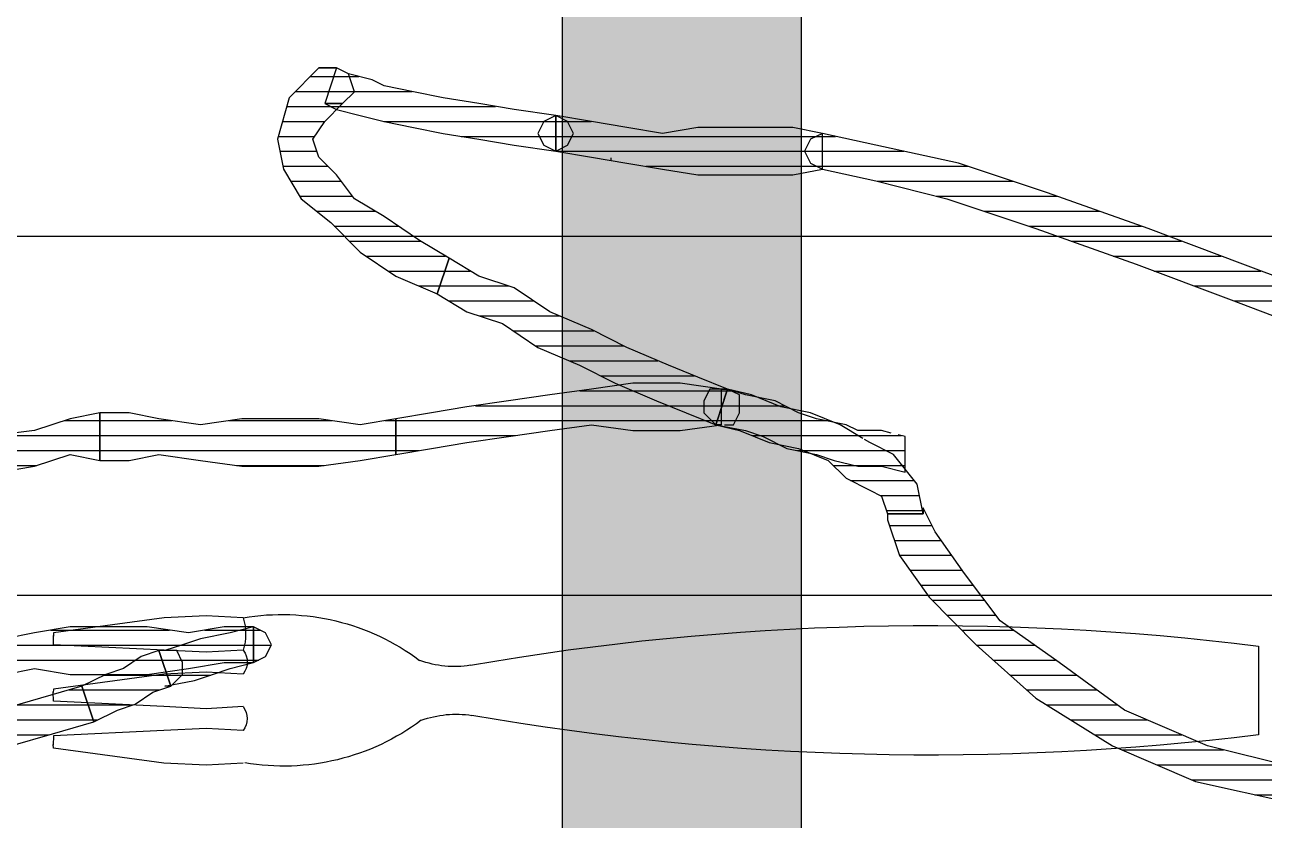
# Model space of a CAD drawing. Header units: millimetres. Extents: x 33350 to 35310, y -217097 to -211540.
# Drawn here: x 34422.02 to 34432.37, y -214501.12 to -214494.47 of the extents above; entities that cross this region are included whole.
import ezdxf

# ---------------------------------------------------------------- set-up
doc = ezdxf.new("R2010")
doc.units = ezdxf.units.MM
doc.header["$LTSCALE"] = 60
doc.header["$MEASUREMENT"] = 0
for name, color, linetype in [('OC-Mutfak_Ekipman', 252, 'Continuous'), ('OC-Tretuar', 70, 'Continuous'), ('TEFRIŞ', 223, 'Continuous')]:
    doc.layers.add(name, color=color, linetype=linetype)
pattern_1 = [(360, (-5108.51305, -673.59423), (1e-16, 0.125), [25])]

# ---------------------------------------------------------------- blocks, each defined once
blk = doc.blocks.new('rt45')
at = {"layer": 'OC-Tretuar'}
h = blk.add_hatch(color=7, dxfattribs=at)
h.dxf.hatch_style = 1
h.paths.add_polyline_path([(33848.69, -214253.043, 0.414214), (33849.69, -214254.043, 0.414214), (33850.69, -214253.043), (33850.69, -214055.043, 0.414214), (33849.69, -214054.043, 0.414214), (33848.69, -214055.043)])
h.paths.add_polyline_path([(33840.69, -214253.043, 0.414214), (33841.69, -214254.043, 0.414214), (33842.69, -214253.043), (33842.69, -214055.043, 0.414214), (33841.69, -214054.043, 0.414214), (33840.69, -214055.043)])
h.paths.add_polyline_path([(33832.69, -214253.043, 0.414214), (33833.69, -214254.043, 0.414214), (33834.69, -214253.043), (33834.69, -214055.043, 0.414214), (33833.69, -214054.043, 0.414214), (33832.69, -214055.043)])
h.paths.add_polyline_path([(33826.69, -214055.043, 0.414214), (33825.69, -214054.043, 0.414214), (33824.69, -214055.043), (33824.69, -214253.043, 0.414214), (33825.69, -214254.043, 0.414214), (33826.69, -214253.043)])
h.paths.add_polyline_path([(33816.69, -214253.043, 0.414214), (33817.69, -214254.043, 0.414214), (33818.69, -214253.043), (33818.69, -214055.043, 0.414214), (33817.69, -214054.043, 0.414214), (33816.69, -214055.043)])
at = {"layer": 'OC-Mutfak_Ekipman'}
for p, q in [((33848.69, -214055.043), (33848.69, -214253.043)), ((33850.69, -214253.043), (33850.69, -214055.043))]:
    blk.add_line(p, q, dxfattribs=at)
blk = doc.blocks.new('by')
at = {"ltscale": 30}
h = blk.add_hatch(dxfattribs=at)
h.set_pattern_fill('DC_LINES', color=256, scale=0.1, style=0)
h.set_pattern_definition(pattern_1)
edge = h.paths.add_edge_path(flags=0)
edge.add_line((6374.73, 2198.678), (6374.73, 2198.728))
edge.add_line((6374.73, 2198.728), (6374.83, 2199.026))
edge.add_line((6374.83, 2199.026), (6375.077, 2199.373))
edge.add_line((6375.077, 2199.373), (6375.472, 2199.771))
edge.add_line((6375.472, 2199.771), (6375.968, 2200.218))
edge.add_line((6375.968, 2200.218), (6376.61, 2200.615))
edge.add_line((6376.61, 2200.615), (6377.303, 2200.913))
edge.add_line((6377.303, 2200.913), (6378.194, 2201.112))
edge.add_line((6378.194, 2201.112), (6379.183, 2201.112))
edge.add_line((6379.183, 2201.112), (6379.183, 2200.814))
edge.add_line((6379.183, 2200.814), (6378.194, 2200.814))
edge.add_line((6378.194, 2200.814), (6377.402, 2200.615))
edge.add_line((6377.402, 2200.615), (6376.71, 2200.317))
edge.add_line((6376.71, 2200.317), (6376.165, 2199.92))
edge.add_line((6376.165, 2199.92), (6375.671, 2199.572))
edge.add_line((6375.671, 2199.572), (6375.374, 2199.175))
edge.add_line((6375.374, 2199.175), (6375.127, 2198.827))
edge.add_line((6375.127, 2198.827), (6375.027, 2198.628))
edge.add_line((6375.027, 2198.628), (6375.027, 2198.678))
h = blk.add_hatch(dxfattribs=at)
h.set_pattern_fill('DC_LINES', color=256, scale=0.1, style=0)
h.set_pattern_definition(pattern_1)
edge = h.paths.add_edge_path(flags=0)
edge.add_line((6366.864, 2200.913), (6367.111, 2200.764))
edge.add_line((6367.111, 2200.764), (6367.408, 2200.615))
edge.add_line((6367.408, 2200.615), (6367.755, 2200.516))
edge.add_line((6367.755, 2200.516), (6368.1, 2200.416))
edge.add_line((6368.1, 2200.416), (6368.002, 2200.118))
edge.add_line((6368.002, 2200.118), (6367.655, 2200.218))
edge.add_line((6367.655, 2200.218), (6367.309, 2200.317))
edge.add_line((6367.309, 2200.317), (6367.012, 2200.466))
edge.add_line((6367.012, 2200.466), (6366.666, 2200.615))
h = blk.add_hatch(dxfattribs=at)
h.set_pattern_fill('DC_LINES', color=256, scale=0.1, style=0)
h.set_pattern_definition(pattern_1)
edge = h.paths.add_edge_path(flags=0)
edge.add_line((6366.864, 2200.913), (6367.111, 2200.764))
edge.add_line((6367.111, 2200.764), (6367.408, 2200.615))
edge.add_line((6367.408, 2200.615), (6367.755, 2200.516))
edge.add_line((6367.755, 2200.516), (6368.1, 2200.416))
edge.add_line((6368.1, 2200.416), (6368.002, 2200.118))
edge.add_line((6368.002, 2200.118), (6367.655, 2200.218))
edge.add_line((6367.655, 2200.218), (6367.309, 2200.317))
edge.add_line((6367.309, 2200.317), (6367.012, 2200.466))
edge.add_line((6367.012, 2200.466), (6366.666, 2200.615))
h = blk.add_hatch(dxfattribs=at)
h.set_pattern_fill('DC_LINES', color=256, scale=0.1, style=0)
h.set_pattern_definition(pattern_1)
edge = h.paths.add_edge_path(flags=0)
edge.add_line((6368.1, 2200.416), (6368.299, 2200.317))
edge.add_line((6368.299, 2200.317), (6368.447, 2200.267))
edge.add_line((6368.447, 2200.267), (6368.595, 2200.168))
edge.add_line((6368.595, 2200.168), (6368.744, 2200.118))
edge.add_line((6368.744, 2200.118), (6368.645, 2199.82))
edge.add_line((6368.645, 2199.82), (6368.497, 2199.87))
edge.add_line((6368.497, 2199.87), (6368.348, 2199.969))
edge.add_line((6368.348, 2199.969), (6368.2, 2200.019))
edge.add_line((6368.2, 2200.019), (6368.002, 2200.118))
h = blk.add_hatch(dxfattribs=at)
h.set_pattern_fill('DC_LINES', color=256, scale=0.1, style=0)
h.set_pattern_definition(pattern_1)
edge = h.paths.add_edge_path(flags=0)
edge.add_line((6368.1, 2200.416), (6368.299, 2200.317))
edge.add_line((6368.299, 2200.317), (6368.447, 2200.267))
edge.add_line((6368.447, 2200.267), (6368.595, 2200.168))
edge.add_line((6368.595, 2200.168), (6368.744, 2200.118))
edge.add_line((6368.744, 2200.118), (6368.645, 2199.82))
edge.add_line((6368.645, 2199.82), (6368.497, 2199.87))
edge.add_line((6368.497, 2199.87), (6368.348, 2199.969))
edge.add_line((6368.348, 2199.969), (6368.2, 2200.019))
edge.add_line((6368.2, 2200.019), (6368.002, 2200.118))
h = blk.add_hatch(dxfattribs=at)
h.set_pattern_fill('DC_LINES', color=256, scale=0.1, style=0)
h.set_pattern_definition(pattern_1)
edge = h.paths.add_edge_path(flags=0)
edge.add_line((6368.744, 2200.118), (6368.694, 2200.118))
edge.add_line((6368.694, 2200.118), (6368.942, 2200.069))
edge.add_line((6368.942, 2200.069), (6369.091, 2200.019))
edge.add_line((6369.091, 2200.019), (6369.239, 2199.969))
edge.add_line((6369.239, 2199.969), (6369.436, 2199.92))
edge.add_line((6369.436, 2199.92), (6369.436, 2199.622))
edge.add_line((6369.436, 2199.622), (6369.239, 2199.671))
edge.add_line((6369.239, 2199.671), (6368.991, 2199.721))
edge.add_line((6368.991, 2199.721), (6368.843, 2199.771))
edge.add_line((6368.843, 2199.771), (6368.694, 2199.82))
edge.add_line((6368.694, 2199.82), (6368.645, 2199.82))
h = blk.add_hatch(dxfattribs=at)
h.set_pattern_fill('DC_LINES', color=256, scale=0.1, style=0)
h.set_pattern_definition(pattern_1)
edge = h.paths.add_edge_path(flags=0)
edge.add_line((6369.436, 2199.92), (6369.436, 2199.622))
edge.add_line((6369.436, 2199.622), (6369.189, 2199.622))
edge.add_line((6369.189, 2199.622), (6368.892, 2199.671))
edge.add_line((6368.892, 2199.671), (6368.546, 2199.622))
edge.add_line((6368.546, 2199.622), (6368.249, 2199.622))
edge.add_line((6368.249, 2199.622), (6367.903, 2199.622))
edge.add_line((6367.903, 2199.622), (6367.606, 2199.671))
edge.add_line((6367.606, 2199.671), (6367.358, 2199.721))
edge.add_line((6367.358, 2199.721), (6367.161, 2199.721))
edge.add_line((6367.161, 2199.721), (6367.161, 2200.019))
edge.add_line((6367.161, 2200.019), (6367.358, 2200.019))
edge.add_line((6367.358, 2200.019), (6367.606, 2199.969))
edge.add_line((6367.606, 2199.969), (6367.903, 2200.019))
edge.add_line((6367.903, 2200.019), (6368.249, 2200.019))
edge.add_line((6368.249, 2200.019), (6368.546, 2200.019))
edge.add_line((6368.546, 2200.019), (6368.892, 2199.969))
edge.add_line((6368.892, 2199.969), (6369.189, 2199.92))
edge.add_line((6369.189, 2199.92), (6369.436, 2199.92))
edge.add_line((6369.436, 2199.92), (6369.436, 2199.622))
edge.add_line((6369.436, 2199.622), (6369.436, 2199.92))
edge.add_line((6369.436, 2199.92), (6369.536, 2199.87))
edge.add_line((6369.536, 2199.87), (6369.585, 2199.771))
edge.add_line((6369.585, 2199.771), (6369.536, 2199.671))
edge.add_line((6369.536, 2199.671), (6369.436, 2199.622))
h = blk.add_hatch(dxfattribs=at)
h.set_pattern_fill('DC_LINES', color=256, scale=0.1, style=0)
h.set_pattern_definition(pattern_1)
edge = h.paths.add_edge_path(flags=0)
edge.add_line((6365.528, 2198.926), (6365.775, 2198.827))
edge.add_line((6365.775, 2198.827), (6366.122, 2198.728))
edge.add_line((6366.122, 2198.728), (6366.517, 2198.579))
edge.add_line((6366.517, 2198.579), (6366.913, 2198.479))
edge.add_line((6366.913, 2198.479), (6367.309, 2198.33))
edge.add_line((6367.309, 2198.33), (6367.606, 2198.28))
edge.add_line((6367.606, 2198.28), (6367.903, 2198.181))
edge.add_line((6367.903, 2198.181), (6368.15, 2198.231))
edge.add_line((6368.15, 2198.231), (6368.15, 2197.833))
edge.add_line((6368.15, 2197.833), (6367.903, 2197.883))
edge.add_line((6367.903, 2197.883), (6367.606, 2197.982))
edge.add_line((6367.606, 2197.982), (6367.21, 2198.032))
edge.add_line((6367.21, 2198.032), (6366.814, 2198.181))
edge.add_line((6366.814, 2198.181), (6366.419, 2198.28))
edge.add_line((6366.419, 2198.28), (6366.023, 2198.43))
edge.add_line((6366.023, 2198.43), (6365.676, 2198.529))
edge.add_line((6365.676, 2198.529), (6365.429, 2198.628))
h = blk.add_hatch(dxfattribs=at)
h.set_pattern_fill('DC_LINES', color=256, scale=0.1, style=0)
h.set_pattern_definition(pattern_1)
edge = h.paths.add_edge_path(flags=0)
edge.add_line((6373.296, 2197.933), (6373.494, 2197.982))
edge.add_line((6373.494, 2197.982), (6373.741, 2198.082))
edge.add_line((6373.741, 2198.082), (6373.988, 2198.131))
edge.add_line((6373.988, 2198.131), (6374.235, 2198.231))
edge.add_line((6374.235, 2198.231), (6374.384, 2198.38))
edge.add_line((6374.384, 2198.38), (6374.582, 2198.479))
edge.add_line((6374.582, 2198.479), (6374.681, 2198.529))
edge.add_line((6374.681, 2198.529), (6374.73, 2198.678))
edge.add_line((6374.73, 2198.678), (6375.027, 2198.678))
edge.add_line((6375.027, 2198.678), (6374.977, 2198.43))
edge.add_line((6374.977, 2198.43), (6374.78, 2198.181))
edge.add_line((6374.78, 2198.181), (6374.582, 2198.082))
edge.add_line((6374.582, 2198.082), (6374.335, 2197.933))
edge.add_line((6374.335, 2197.933), (6374.088, 2197.833))
edge.add_line((6374.088, 2197.833), (6373.84, 2197.784))
edge.add_line((6373.84, 2197.784), (6373.593, 2197.684))
edge.add_line((6373.593, 2197.684), (6373.394, 2197.635))
h = blk.add_hatch(dxfattribs=at)
h.set_pattern_fill('DC_LINES', color=256, scale=0.1, style=0)
h.set_pattern_definition(pattern_1)
edge = h.paths.add_edge_path(flags=0)
edge.add_line((6373.345, 2197.933), (6373.296, 2197.933))
edge.add_line((6373.296, 2197.933), (6373.543, 2197.982))
edge.add_line((6373.543, 2197.982), (6373.691, 2198.032))
edge.add_line((6373.691, 2198.032), (6373.889, 2198.131))
edge.add_line((6373.889, 2198.131), (6374.136, 2198.181))
edge.add_line((6374.136, 2198.181), (6374.285, 2198.231))
edge.add_line((6374.285, 2198.231), (6374.483, 2198.28))
edge.add_line((6374.483, 2198.28), (6374.681, 2198.28))
edge.add_line((6374.681, 2198.28), (6374.879, 2198.33))
edge.add_line((6374.879, 2198.33), (6374.879, 2198.032))
edge.add_line((6374.879, 2198.032), (6374.681, 2197.982))
edge.add_line((6374.681, 2197.982), (6374.483, 2197.982))
edge.add_line((6374.483, 2197.982), (6374.384, 2197.933))
edge.add_line((6374.384, 2197.933), (6374.136, 2197.883))
edge.add_line((6374.136, 2197.883), (6373.988, 2197.833))
edge.add_line((6373.988, 2197.833), (6373.791, 2197.734))
edge.add_line((6373.791, 2197.734), (6373.543, 2197.684))
edge.add_line((6373.543, 2197.684), (6373.394, 2197.635))
edge.add_line((6373.394, 2197.635), (6373.345, 2197.635))
edge.add_line((6373.345, 2197.635), (6373.394, 2197.635))
edge.add_line((6373.394, 2197.635), (6373.246, 2197.635))
edge.add_line((6373.246, 2197.635), (6373.197, 2197.734))
edge.add_line((6373.197, 2197.734), (6373.197, 2197.833))
edge.add_line((6373.197, 2197.833), (6373.296, 2197.933))
h = blk.add_hatch(dxfattribs=at)
h.set_pattern_fill('DC_LINES', color=256, scale=0.1, style=0)
h.set_pattern_definition(pattern_1)
edge = h.paths.add_edge_path(flags=0)
edge.add_line((6368.15, 2198.231), (6368.397, 2198.231))
edge.add_line((6368.397, 2198.231), (6368.645, 2198.181))
edge.add_line((6368.645, 2198.181), (6368.991, 2198.231))
edge.add_line((6368.991, 2198.231), (6369.338, 2198.28))
edge.add_line((6369.338, 2198.28), (6369.634, 2198.28))
edge.add_line((6369.634, 2198.28), (6369.981, 2198.28))
edge.add_line((6369.981, 2198.28), (6370.327, 2198.231))
edge.add_line((6370.327, 2198.231), (6370.624, 2198.181))
edge.add_line((6370.624, 2198.181), (6370.624, 2197.883))
edge.add_line((6370.624, 2197.883), (6370.327, 2197.933))
edge.add_line((6370.327, 2197.933), (6369.981, 2197.883))
edge.add_line((6369.981, 2197.883), (6369.634, 2197.883))
edge.add_line((6369.634, 2197.883), (6369.338, 2197.883))
edge.add_line((6369.338, 2197.883), (6368.991, 2197.933))
edge.add_line((6368.991, 2197.933), (6368.645, 2197.883))
edge.add_line((6368.645, 2197.883), (6368.397, 2197.833))
edge.add_line((6368.397, 2197.833), (6368.15, 2197.833))
h = blk.add_hatch(dxfattribs=at)
h.set_pattern_fill('DC_LINES', color=256, scale=0.1, style=0)
h.set_pattern_definition(pattern_1)
edge = h.paths.add_edge_path(flags=0)
edge.add_line((6370.624, 2198.181), (6370.921, 2198.131))
edge.add_line((6370.921, 2198.131), (6371.218, 2198.082))
edge.add_line((6371.218, 2198.082), (6371.564, 2198.032))
edge.add_line((6371.564, 2198.032), (6371.91, 2197.982))
edge.add_line((6371.91, 2197.982), (6372.257, 2197.933))
edge.add_line((6372.257, 2197.933), (6372.603, 2197.982))
edge.add_line((6372.603, 2197.982), (6372.999, 2197.982))
edge.add_line((6372.999, 2197.982), (6373.345, 2197.933))
edge.add_line((6373.345, 2197.933), (6373.345, 2197.635))
edge.add_line((6373.345, 2197.635), (6372.999, 2197.585))
edge.add_line((6372.999, 2197.585), (6372.603, 2197.585))
edge.add_line((6372.603, 2197.585), (6372.257, 2197.635))
edge.add_line((6372.257, 2197.635), (6371.91, 2197.684))
edge.add_line((6371.91, 2197.684), (6371.564, 2197.734))
edge.add_line((6371.564, 2197.734), (6371.218, 2197.784))
edge.add_line((6371.218, 2197.784), (6370.921, 2197.833))
edge.add_line((6370.921, 2197.833), (6370.624, 2197.883))
h = blk.add_hatch(dxfattribs=at)
h.set_pattern_fill('DC_LINES', color=256, scale=0.1, style=0)
h.set_pattern_definition(pattern_1)
edge = h.paths.add_edge_path(flags=0)
edge.add_line((6370.97, 2196.84), (6371.218, 2196.989))
edge.add_line((6371.218, 2196.989), (6371.514, 2197.088))
edge.add_line((6371.514, 2197.088), (6371.811, 2197.287))
edge.add_line((6371.811, 2197.287), (6372.158, 2197.436))
edge.add_line((6372.158, 2197.436), (6372.455, 2197.585))
edge.add_line((6372.455, 2197.585), (6372.801, 2197.734))
edge.add_line((6372.801, 2197.734), (6373.049, 2197.833))
edge.add_line((6373.049, 2197.833), (6373.296, 2197.933))
edge.add_line((6373.296, 2197.933), (6373.394, 2197.635))
edge.add_line((6373.394, 2197.635), (6373.147, 2197.535))
edge.add_line((6373.147, 2197.535), (6372.9, 2197.436))
edge.add_line((6372.9, 2197.436), (6372.553, 2197.287))
edge.add_line((6372.553, 2197.287), (6372.257, 2197.138))
edge.add_line((6372.257, 2197.138), (6371.91, 2196.989))
edge.add_line((6371.91, 2196.989), (6371.613, 2196.79))
edge.add_line((6371.613, 2196.79), (6371.316, 2196.691))
edge.add_line((6371.316, 2196.691), (6371.069, 2196.542))
h = blk.add_hatch(dxfattribs=at)
h.set_pattern_fill('DC_LINES', color=256, scale=0.1, style=0)
h.set_pattern_definition(pattern_1)
h.paths.add_polyline_path([(6374.186, 2195.797), (6374.632, 2195.896), (6375.225, 2196.045), (6375.968, 2196.293), (6376.808, 2196.592), (6377.6, 2196.89), (6378.391, 2197.188), (6378.985, 2197.436), (6379.332, 2197.684), (6379.529, 2197.386), (6379.084, 2197.138), (6378.491, 2196.89), (6377.699, 2196.592), (6376.907, 2196.293), (6376.066, 2195.995), (6375.324, 2195.747), (6374.632, 2195.598), (6374.186, 2195.499), (6374.088, 2195.548), (6374.038, 2195.648), (6374.088, 2195.747)], flags=0)
h = blk.add_hatch(dxfattribs=at)
h.set_pattern_fill('DC_LINES', color=256, scale=0.1, style=0)
h.set_pattern_definition(pattern_1)
edge = h.paths.add_edge_path(flags=0)
edge.add_line((6370.129, 2194.952), (6369.981, 2194.952))
edge.add_line((6369.981, 2194.952), (6369.733, 2195.201))
edge.add_line((6369.733, 2195.201), (6369.634, 2195.548))
edge.add_line((6369.634, 2195.548), (6369.684, 2195.797))
edge.add_line((6369.684, 2195.797), (6369.833, 2196.045))
edge.add_line((6369.833, 2196.045), (6370.08, 2196.244))
edge.add_line((6370.08, 2196.244), (6370.327, 2196.492))
edge.add_line((6370.327, 2196.492), (6370.624, 2196.691))
edge.add_line((6370.624, 2196.691), (6370.97, 2196.84))
edge.add_line((6370.97, 2196.84), (6371.069, 2196.542))
edge.add_line((6371.069, 2196.542), (6370.822, 2196.393))
edge.add_line((6370.822, 2196.393), (6370.525, 2196.194))
edge.add_line((6370.525, 2196.194), (6370.278, 2196.045))
edge.add_line((6370.278, 2196.045), (6370.129, 2195.846))
edge.add_line((6370.129, 2195.846), (6369.981, 2195.697))
edge.add_line((6369.981, 2195.697), (6369.931, 2195.548))
edge.add_line((6369.931, 2195.548), (6370.03, 2195.399))
edge.add_line((6370.03, 2195.399), (6370.178, 2195.25))
edge.add_line((6370.178, 2195.25), (6370.03, 2195.25))
edge.add_line((6370.03, 2195.25), (6370.178, 2195.25))
edge.add_line((6370.178, 2195.25), (6370.278, 2195.151))
edge.add_line((6370.278, 2195.151), (6370.228, 2195.002))
edge.add_line((6370.228, 2195.002), (6370.129, 2194.952))
edge.add_line((6370.129, 2194.952), (6369.981, 2194.952))
h = blk.add_hatch(dxfattribs=at)
h.set_pattern_fill('DC_LINES', color=256, scale=0.1, style=0)
h.set_pattern_definition(pattern_1)
edge = h.paths.add_edge_path(flags=0)
edge.add_line((6371.96, 2195.648), (6372.257, 2195.697))
edge.add_line((6372.257, 2195.697), (6372.553, 2195.747))
edge.add_line((6372.553, 2195.747), (6372.85, 2195.797))
edge.add_line((6372.85, 2195.797), (6373.147, 2195.846))
edge.add_line((6373.147, 2195.846), (6373.394, 2195.846))
edge.add_line((6373.394, 2195.846), (6373.691, 2195.846))
edge.add_line((6373.691, 2195.846), (6373.939, 2195.846))
edge.add_line((6373.939, 2195.846), (6374.186, 2195.797))
edge.add_line((6374.186, 2195.797), (6374.186, 2195.499))
edge.add_line((6374.186, 2195.499), (6373.939, 2195.449))
edge.add_line((6373.939, 2195.449), (6373.691, 2195.449))
edge.add_line((6373.691, 2195.449), (6373.394, 2195.449))
edge.add_line((6373.394, 2195.449), (6373.147, 2195.449))
edge.add_line((6373.147, 2195.449), (6372.85, 2195.499))
edge.add_line((6372.85, 2195.499), (6372.553, 2195.449))
edge.add_line((6372.553, 2195.449), (6372.257, 2195.399))
edge.add_line((6372.257, 2195.399), (6371.96, 2195.35))
h = blk.add_hatch(dxfattribs=at)
h.set_pattern_fill('DC_LINES', color=256, scale=0.1, style=0)
h.set_pattern_definition(pattern_1)
edge = h.paths.add_edge_path(flags=0)
edge.add_line((6371.96, 2195.35), (6371.613, 2195.3))
edge.add_line((6371.613, 2195.3), (6371.316, 2195.25))
edge.add_line((6371.316, 2195.25), (6371.019, 2195.201))
edge.add_line((6371.019, 2195.201), (6370.772, 2195.151))
edge.add_line((6370.772, 2195.151), (6370.525, 2195.101))
edge.add_line((6370.525, 2195.101), (6370.426, 2195.052))
edge.add_line((6370.426, 2195.052), (6370.228, 2195.002))
edge.add_line((6370.228, 2195.002), (6370.129, 2194.952))
edge.add_line((6370.129, 2194.952), (6370.03, 2195.25))
edge.add_line((6370.03, 2195.25), (6370.129, 2195.3))
edge.add_line((6370.129, 2195.3), (6370.327, 2195.35))
edge.add_line((6370.327, 2195.35), (6370.525, 2195.399))
edge.add_line((6370.525, 2195.399), (6370.772, 2195.449))
edge.add_line((6370.772, 2195.449), (6371.019, 2195.499))
edge.add_line((6371.019, 2195.499), (6371.316, 2195.548))
edge.add_line((6371.316, 2195.548), (6371.613, 2195.598))
edge.add_line((6371.613, 2195.598), (6371.96, 2195.648))
for p, q in [((6377.303, 2200.913, -4.505), (6378.194, 2201.112, -4.505)), ((6376.61, 2200.615, -4.505), (6377.303, 2200.913, -4.505)), ((6378.194, 2200.814, -4.505), (6377.402, 2200.615, -4.505)), ((6367.408, 2200.615, -4.505), (6367.755, 2200.516, -4.505)), ((6367.408, 2200.615, -4.505), (6367.755, 2200.516, -4.505)), ((6375.968, 2200.218, -4.505), (6376.61, 2200.615, -4.505)), ((6377.402, 2200.615, -4.505), (6376.71, 2200.317, -4.505)), ((6367.755, 2200.516, -4.505), (6368.1, 2200.416, -4.505)), ((6367.755, 2200.516, -4.505), (6368.1, 2200.416, -4.505)), ((6377.83, 2199.782, -4.505), (6377.83, 2200.522, -4.505)), ((6368.1, 2200.416, -4.505), (6368.002, 2200.118, -4.505)), ((6368.1, 2200.416, -4.505), (6368.002, 2200.118, -4.505)), ((6368.002, 2200.118, -4.505), (6368.1, 2200.416, -4.505)), ((6368.002, 2200.118, -4.505), (6368.1, 2200.416, -4.505)), ((6368.1, 2200.416, -4.505), (6368.1, 2200.416, -4.505)), ((6368.1, 2200.416, -4.505), (6368.299, 2200.317, -4.505)), ((6368.1, 2200.416, -4.505), (6368.1, 2200.416, -4.505)), ((6368.1, 2200.416, -4.505), (6368.1, 2200.416, -4.505)), ((6368.1, 2200.416, -4.505), (6368.299, 2200.317, -4.505)), ((6368.1, 2200.416, -4.505), (6368.1, 2200.416, -4.505)), ((6367.655, 2200.218, -4.505), (6367.309, 2200.317, -4.505)), ((6367.655, 2200.218, -4.505), (6367.309, 2200.317, -4.505)), ((6368.299, 2200.317, -4.505), (6368.447, 2200.267, -4.505)), ((6368.299, 2200.317, -4.505), (6368.447, 2200.267, -4.505)), ((6376.71, 2200.317, -4.505), (6376.165, 2199.92, -4.505)), ((6368.002, 2200.118, -4.505), (6367.655, 2200.218, -4.505)), ((6368.002, 2200.118, -4.505), (6367.655, 2200.218, -4.505)), ((6368.447, 2200.267, -4.505), (6368.595, 2200.168, -4.505)), ((6368.447, 2200.267, -4.505), (6368.595, 2200.168, -4.505)), ((6368.595, 2200.168, -4.505), (6368.744, 2200.118, -4.505)), ((6368.595, 2200.168, -4.505), (6368.744, 2200.118, -4.505)), ((6375.472, 2199.771, -4.505), (6375.968, 2200.218, -4.505)), ((6368.2, 2200.019, -4.505), (6368.002, 2200.118, -4.505)), ((6368.002, 2200.118, -4.505), (6368.002, 2200.118, -4.505)), ((6368.2, 2200.019, -4.505), (6368.002, 2200.118, -4.505)), ((6368.002, 2200.118, -4.505), (6368.002, 2200.118, -4.505)), ((6368.645, 2199.82, -4.505), (6368.744, 2200.118, -4.505)), ((6368.645, 2199.82, -4.505), (6368.744, 2200.118, -4.505)), ((6368.744, 2200.118, -4.505), (6368.645, 2199.82, -4.505)), ((6368.744, 2200.118, -4.505), (6368.645, 2199.82, -4.505)), ((6368.744, 2200.118, -4.505), (6368.694, 2200.118, -4.505)), ((6368.694, 2200.118, -4.505), (6368.942, 2200.069, -4.505)), ((6368.744, 2200.118, -4.505), (6368.744, 2200.118, -4.505)), ((6368.744, 2200.118, -4.505), (6368.843, 2200.019, -4.505)), ((6368.744, 2200.118, -4.505), (6368.744, 2200.118, -4.505)), ((6368.942, 2200.069, -4.505), (6369.091, 2200.019, -4.505)), ((6367.358, 2200.019, -4.505), (6367.606, 2199.969, -4.505)), ((6367.606, 2199.969, -4.505), (6367.903, 2200.019, -4.505)), ((6367.903, 2200.019, -4.505), (6368.249, 2200.019, -4.505)), ((6368.348, 2199.969, -4.505), (6368.2, 2200.019, -4.505)), ((6368.348, 2199.969, -4.505), (6368.2, 2200.019, -4.505)), ((6368.249, 2200.019, -4.505), (6368.546, 2200.019, -4.505)), ((6368.497, 2199.87, -4.505), (6368.348, 2199.969, -4.505)), ((6368.497, 2199.87, -4.505), (6368.348, 2199.969, -4.505)), ((6368.546, 2200.019, -4.505), (6368.892, 2199.969, -4.505)), ((6368.843, 2200.019, -4.505), (6368.843, 2199.92, -4.505)), ((6368.892, 2199.969, -4.505), (6369.189, 2199.92, -4.505)), ((6369.091, 2200.019, -4.505), (6369.239, 2199.969, -4.505)), ((6369.239, 2199.969, -4.505), (6369.436, 2199.92, -4.505)), ((6368.645, 2199.82, -4.505), (6368.497, 2199.87, -4.505)), ((6368.645, 2199.82, -4.505), (6368.497, 2199.87, -4.505)), ((6368.843, 2199.92, -4.505), (6368.794, 2199.82, -4.505)), ((6369.189, 2199.92, -4.505), (6369.436, 2199.92, -4.505)), ((6369.436, 2199.92, -4.505), (6369.436, 2199.622, -4.505)), ((6369.436, 2199.92, -4.505), (6369.436, 2199.622, -4.505)), ((6369.436, 2199.92, -4.505), (6369.436, 2199.622, -4.505)), ((6369.436, 2199.622, -4.505), (6369.436, 2199.92, -4.505)), ((6369.436, 2199.92, -4.505), (6369.536, 2199.87, -4.505)), ((6369.436, 2199.622, -4.505), (6369.436, 2199.92, -4.505)), ((6369.436, 2199.92, -4.505), (6369.436, 2199.92, -4.505)), ((6369.536, 2199.87, -4.505), (6369.585, 2199.771, -4.505)), ((6376.165, 2199.92, -4.505), (6375.671, 2199.572, -4.505)), ((6368.694, 2199.82, -4.505), (6368.645, 2199.82, -4.505)), ((6368.794, 2199.82, -4.505), (6368.645, 2199.82, -4.505)), ((6368.843, 2199.771, -4.505), (6368.694, 2199.82, -4.505)), ((6368.991, 2199.721, -4.505), (6368.843, 2199.771, -4.505)), ((6369.585, 2199.771, -4.505), (6369.536, 2199.671, -4.505)), ((6375.077, 2199.373, -4.505), (6375.472, 2199.771, -4.505)), ((6367.606, 2199.671, -4.505), (6367.358, 2199.721, -4.505)), ((6367.903, 2199.622, -4.505), (6367.606, 2199.671, -4.505)), ((6368.892, 2199.671, -4.505), (6368.546, 2199.622, -4.505)), ((6369.189, 2199.622, -4.505), (6368.892, 2199.671, -4.505)), ((6369.239, 2199.671, -4.505), (6368.991, 2199.721, -4.505)), ((6369.436, 2199.622, -4.505), (6369.239, 2199.671, -4.505)), ((6369.536, 2199.671, -4.505), (6369.436, 2199.622, -4.505)), ((6368.249, 2199.622, -4.505), (6367.903, 2199.622, -4.505)), ((6368.546, 2199.622, -4.505), (6368.249, 2199.622, -4.505)), ((6369.436, 2199.622, -4.505), (6369.189, 2199.622, -4.505)), ((6375.671, 2199.572, -4.505), (6375.374, 2199.175, -4.505)), ((6374.83, 2199.026, -4.505), (6375.077, 2199.373, -4.505)), ((6375.374, 2199.175, -4.505), (6375.127, 2198.827, -4.505)), ((6374.73, 2198.728, -4.505), (6374.83, 2199.026, -4.505)), ((6375.127, 2198.827, -4.505), (6375.027, 2198.628, -4.505)), ((6374.73, 2198.678, -4.505), (6374.73, 2198.728, -4.505)), ((6374.681, 2198.529, -4.505), (6374.73, 2198.678, -4.505)), ((6375.027, 2198.678, -4.505), (6374.73, 2198.678, -4.505)), ((6374.73, 2198.678, -4.505), (6374.73, 2198.678, -4.505)), ((6374.73, 2198.678, -4.505), (6375.027, 2198.678, -4.505)), ((6375.027, 2198.678, -4.505), (6374.977, 2198.43, -4.505)), ((6375.027, 2198.628, -4.505), (6375.027, 2198.678, -4.505)), ((6374.582, 2198.479, -4.505), (6374.681, 2198.529, -4.505)), ((6374.384, 2198.38, -4.505), (6374.582, 2198.479, -4.505)), ((6374.977, 2198.43, -4.505), (6374.78, 2198.181, -4.505)), ((6367.309, 2198.33, -4.505), (6367.606, 2198.28, -4.505)), ((6374.235, 2198.231, -4.505), (6374.384, 2198.38, -4.505)), ((6374.681, 2198.28, -4.505), (6374.879, 2198.33, -4.505)), ((6374.879, 2198.33, -4.505), (6374.879, 2198.032, -4.505)), ((6367.606, 2198.28, -4.505), (6367.903, 2198.181, -4.505)), ((6367.903, 2198.181, -4.505), (6368.15, 2198.231, -4.505)), ((6368.15, 2198.231, -4.505), (6368.15, 2197.833, -4.505)), ((6368.15, 2198.231, -4.505), (6368.15, 2198.231, -4.505)), ((6368.15, 2198.231, -4.505), (6368.397, 2198.231, -4.505)), ((6368.15, 2197.833, -4.505), (6368.15, 2198.231, -4.505)), ((6368.15, 2198.231, -4.505), (6368.15, 2198.231, -4.505)), ((6368.397, 2198.231, -4.505), (6368.645, 2198.181, -4.505)), ((6368.645, 2198.181, -4.505), (6368.991, 2198.231, -4.505)), ((6368.991, 2198.231, -4.505), (6369.338, 2198.28, -4.505)), ((6369.338, 2198.28, -4.505), (6369.634, 2198.28, -4.505)), ((6369.634, 2198.28, -4.505), (6369.981, 2198.28, -4.505)), ((6369.981, 2198.28, -4.505), (6370.327, 2198.231, -4.505)), ((6370.327, 2198.231, -4.505), (6370.624, 2198.181, -4.505)), ((6373.988, 2198.131, -4.505), (6374.235, 2198.231, -4.505)), ((6374.136, 2198.181, -4.505), (6374.285, 2198.231, -4.505)), ((6374.285, 2198.231, -4.505), (6374.483, 2198.28, -4.505)), ((6374.483, 2198.28, -4.505), (6374.681, 2198.28, -4.505)), ((6370.624, 2198.181, -4.505), (6370.624, 2198.181, -4.505)), ((6370.624, 2198.181, -4.505), (6370.921, 2198.131, -4.505)), ((6370.624, 2197.883, -4.505), (6370.624, 2198.181, -4.505)), ((6370.624, 2198.181, -4.505), (6370.624, 2198.181, -4.505)), ((6370.624, 2198.181, -4.505), (6370.624, 2197.883, -4.505)), ((6370.921, 2198.131, -4.505), (6371.218, 2198.082, -4.505)), ((6373.691, 2198.032, -4.505), (6373.889, 2198.131, -4.505)), ((6373.741, 2198.082, -4.505), (6373.988, 2198.131, -4.505)), ((6373.889, 2198.131, -4.505), (6374.136, 2198.181, -4.505)), ((6374.78, 2198.181, -4.505), (6374.582, 2198.082, -4.505)), ((6367.606, 2197.982, -4.505), (6367.21, 2198.032, -4.505)), ((6371.218, 2198.082, -4.505), (6371.564, 2198.032, -4.505)), ((6371.564, 2198.032, -4.505), (6371.91, 2197.982, -4.505)), ((6373.494, 2197.982, -4.505), (6373.741, 2198.082, -4.505)), ((6373.543, 2197.982, -4.505), (6373.691, 2198.032, -4.505)), ((6374.523, 2198.047, -4.505), (6374.335, 2197.933, -4.505)), ((6374.582, 2198.082, -4.505), (6374.537, 2198.055, -4.505)), ((6374.761, 2198.003, -4.505), (6374.681, 2197.982, -4.505)), ((6374.879, 2198.032, -4.505), (6374.818, 2198.017, -4.505)), ((6367.903, 2197.883, -4.505), (6367.606, 2197.982, -4.505)), ((6368.991, 2197.933, -4.505), (6368.645, 2197.883, -4.505)), ((6369.338, 2197.883, -4.505), (6368.991, 2197.933, -4.505)), ((6370.327, 2197.933, -4.505), (6369.981, 2197.883, -4.505)), ((6370.624, 2197.883, -4.505), (6370.327, 2197.933, -4.505)), ((6371.91, 2197.982, -4.505), (6372.257, 2197.933, -4.505)), ((6372.257, 2197.933, -4.505), (6372.603, 2197.982, -4.505)), ((6372.603, 2197.982, -4.505), (6372.999, 2197.982, -4.505)), ((6372.999, 2197.982, -4.505), (6373.345, 2197.933, -4.505)), ((6373.049, 2197.833, -4.505), (6373.296, 2197.933, -4.505)), ((6373.197, 2197.833, -4.505), (6373.296, 2197.933, -4.505)), ((6373.197, 2197.833, -4.505), (6373.296, 2197.933, -4.505)), ((6373.296, 2197.933, -4.505), (6373.543, 2197.982, -4.505)), ((6373.296, 2197.933, -4.505), (6373.494, 2197.982, -4.505)), ((6373.296, 2197.933, -4.505), (6373.36, 2197.738, -4.505)), ((6373.296, 2197.933, -4.505), (6373.345, 2197.933, -4.505)), ((6373.345, 2197.933, -4.505), (6373.296, 2197.933, -4.505)), ((6373.394, 2197.635, -4.505), (6373.296, 2197.933, -4.505)), ((6373.296, 2197.933, -4.505), (6373.296, 2197.933, -4.505)), ((6373.296, 2197.933, -4.505), (6373.36, 2197.738, -4.505)), ((6373.394, 2197.635, -4.505), (6373.296, 2197.933, -4.505)), ((6373.296, 2197.933, -4.505), (6373.296, 2197.933, -4.505)), ((6373.296, 2197.933, -4.505), (6373.345, 2197.933, -4.505)), ((6373.345, 2197.933, -4.505), (6373.345, 2197.635, -4.505)), ((6373.345, 2197.933, -4.505), (6373.345, 2197.933, -4.505)), ((6373.37, 2197.933, -4.505), (6373.444, 2197.933, -4.505)), ((6373.444, 2197.933, -4.505), (6373.494, 2197.833, -4.505)), ((6374.335, 2197.933, -4.505), (6374.088, 2197.833, -4.505)), ((6374.384, 2197.933, -4.505), (6374.136, 2197.883, -4.505)), ((6374.483, 2197.982, -4.505), (6374.384, 2197.933, -4.505)), ((6374.681, 2197.982, -4.505), (6374.483, 2197.982, -4.505)), ((6368.15, 2197.833, -4.505), (6367.903, 2197.883, -4.505)), ((6368.397, 2197.833, -4.505), (6368.15, 2197.833, -4.505)), ((6368.15, 2197.833, -4.505), (6368.15, 2197.833, -4.505)), ((6368.645, 2197.883, -4.505), (6368.397, 2197.833, -4.505)), ((6369.634, 2197.883, -4.505), (6369.338, 2197.883, -4.505)), ((6369.981, 2197.883, -4.505), (6369.634, 2197.883, -4.505)), ((6370.921, 2197.833, -4.505), (6370.624, 2197.883, -4.505)), ((6370.624, 2197.883, -4.505), (6370.624, 2197.883, -4.505)), ((6371.218, 2197.784, -4.505), (6370.921, 2197.833, -4.505)), ((6372.801, 2197.734, -4.505), (6373.049, 2197.833, -4.505)), ((6373.197, 2197.734, -4.505), (6373.197, 2197.833, -4.505)), ((6373.197, 2197.734, -4.505), (6373.197, 2197.833, -4.505)), ((6373.494, 2197.833, -4.505), (6373.494, 2197.684, -4.505)), ((6373.988, 2197.833, -4.505), (6373.791, 2197.734, -4.505)), ((6374.088, 2197.833, -4.505), (6373.84, 2197.784, -4.505)), ((6374.136, 2197.883, -4.505), (6373.988, 2197.833, -4.505)), ((6371.564, 2197.734, -4.505), (6371.218, 2197.784, -4.505)), ((6371.91, 2197.684, -4.505), (6371.564, 2197.734, -4.505)), ((6372.257, 2197.635, -4.505), (6371.91, 2197.684, -4.505)), ((6372.455, 2197.585, -4.505), (6372.801, 2197.734, -4.505)), ((6373.246, 2197.635, -4.505), (6373.197, 2197.734, -4.505)), ((6373.246, 2197.635, -4.505), (6373.197, 2197.734, -4.505)), ((6373.363, 2197.728, -4.505), (6373.394, 2197.635, -4.505)), ((6373.363, 2197.728, -4.505), (6373.394, 2197.635, -4.505)), ((6373.543, 2197.684, -4.505), (6373.394, 2197.635, -4.505)), ((6373.593, 2197.684, -4.505), (6373.394, 2197.635, -4.505)), ((6373.494, 2197.684, -4.505), (6373.394, 2197.635, -4.505)), ((6373.791, 2197.734, -4.505), (6373.543, 2197.684, -4.505)), ((6373.84, 2197.784, -4.505), (6373.593, 2197.684, -4.505)), ((6372.158, 2197.436, -4.505), (6372.455, 2197.585, -4.505)), ((6372.603, 2197.585, -4.505), (6372.257, 2197.635, -4.505)), ((6372.999, 2197.585, -4.505), (6372.603, 2197.585, -4.505)), ((6373.345, 2197.635, -4.505), (6372.999, 2197.585, -4.505)), ((6373.394, 2197.635, -4.505), (6373.147, 2197.535, -4.505)), ((6373.394, 2197.635, -4.505), (6373.246, 2197.635, -4.505)), ((6373.394, 2197.635, -4.505), (6373.246, 2197.635, -4.505)), ((6373.394, 2197.635, -4.505), (6373.345, 2197.635, -4.505)), ((6373.345, 2197.635, -4.505), (6373.394, 2197.635, -4.505)), ((6373.394, 2197.635, -4.505), (6373.394, 2197.635, -4.505)), ((6373.147, 2197.535, -4.505), (6372.9, 2197.436, -4.505)), ((6371.811, 2197.287, -4.505), (6372.158, 2197.436, -4.505)), ((6372.9, 2197.436, -4.505), (6372.553, 2197.287, -4.505)), ((6371.514, 2197.088, -4.505), (6371.811, 2197.287, -4.505)), ((6372.553, 2197.287, -4.505), (6372.257, 2197.138, -4.505)), ((6377.6, 2196.89, -4.505), (6378.391, 2197.188, -4.505)), ((6371.218, 2196.989, -4.505), (6371.514, 2197.088, -4.505)), ((6372.257, 2197.138, -4.505), (6371.91, 2196.989, -4.505)), ((6370.97, 2196.84, -4.505), (6371.218, 2196.989, -4.505)), ((6371.91, 2196.989, -4.505), (6371.613, 2196.79, -4.505)), ((6376.808, 2196.592, -4.505), (6377.6, 2196.89, -4.505)), ((6378.491, 2196.89, -4.505), (6377.699, 2196.592, -4.505)), ((6370.624, 2196.691, -4.505), (6370.97, 2196.84, -4.505)), ((6370.97, 2196.84, -4.505), (6371.069, 2196.542, -4.505)), ((6371.069, 2196.542, -4.505), (6370.97, 2196.84, -4.505)), ((6370.97, 2196.84, -4.505), (6370.97, 2196.84, -4.505)), ((6370.97, 2196.84, -4.505), (6370.97, 2196.84, -4.505)), ((6371.613, 2196.79, -4.505), (6371.316, 2196.691, -4.505)), ((6370.327, 2196.492, -4.505), (6370.624, 2196.691, -4.505)), ((6371.316, 2196.691, -4.505), (6371.069, 2196.542, -4.505)), ((6375.968, 2196.293, -4.505), (6376.808, 2196.592, -4.505)), ((6377.699, 2196.592, -4.505), (6376.907, 2196.293, -4.505)), ((6370.08, 2196.244, -4.505), (6370.327, 2196.492, -4.505)), ((6371.069, 2196.542, -4.505), (6370.822, 2196.393, -4.505)), ((6371.069, 2196.542, -4.505), (6371.069, 2196.542, -4.505)), ((6370.822, 2196.393, -4.505), (6370.525, 2196.194, -4.505)), ((6369.833, 2196.045, -4.505), (6370.08, 2196.244, -4.505)), ((6375.225, 2196.045, -4.505), (6375.968, 2196.293, -4.505)), ((6376.907, 2196.293, -4.505), (6376.066, 2195.995, -4.505)), ((6370.525, 2196.194, -4.505), (6370.278, 2196.045, -4.505)), ((6369.684, 2195.797, -4.505), (6369.833, 2196.045, -4.505)), ((6370.278, 2196.045, -4.505), (6370.129, 2195.846, -4.505)), ((6374.632, 2195.896, -4.505), (6375.225, 2196.045, -4.505)), ((6376.066, 2195.995, -4.505), (6375.324, 2195.747, -4.505)), ((6370.129, 2195.846, -4.505), (6369.981, 2195.697, -4.505)), ((6372.85, 2195.797, -4.505), (6373.147, 2195.846, -4.505)), ((6373.147, 2195.846, -4.505), (6373.394, 2195.846, -4.505)), ((6373.394, 2195.846, -4.505), (6373.691, 2195.846, -4.505)), ((6373.691, 2195.846, -4.505), (6373.939, 2195.846, -4.505)), ((6373.939, 2195.846, -4.505), (6374.186, 2195.797, -4.505)), ((6374.186, 2195.797, -4.505), (6374.632, 2195.896, -4.505)), ((6369.634, 2195.548, -4.505), (6369.684, 2195.797, -4.505)), ((6372.257, 2195.697, -4.505), (6372.553, 2195.747, -4.505)), ((6372.418, 2195.703, -4.505), (6372.418, 2195.724, -4.505)), ((6372.553, 2195.747, -4.505), (6372.85, 2195.797, -4.505)), ((6374.038, 2195.648, -4.505), (6374.088, 2195.747, -4.505)), ((6374.088, 2195.747, -4.505), (6374.186, 2195.797, -4.505)), ((6374.186, 2195.797, -4.505), (6374.186, 2195.499, -4.505)), ((6374.186, 2195.797, -4.505), (6374.186, 2195.797, -4.505)), ((6374.186, 2195.797, -4.505), (6374.186, 2195.797, -4.505)), ((6374.186, 2195.797, -4.505), (6374.186, 2195.797, -4.505)), ((6375.324, 2195.747, -4.505), (6374.632, 2195.598, -4.505)), ((6369.981, 2195.697, -4.505), (6369.931, 2195.548, -4.505)), ((6371.613, 2195.598, -4.505), (6371.96, 2195.648, -4.505)), ((6371.861, 2195.598, -4.505), (6371.96, 2195.648, -4.505)), ((6371.96, 2195.648, -4.505), (6372.257, 2195.697, -4.505)), ((6371.96, 2195.648, -4.505), (6371.96, 2195.35, -4.505)), ((6371.96, 2195.648, -4.505), (6372.058, 2195.598, -4.505)), ((6371.96, 2195.35, -4.505), (6371.96, 2195.648, -4.505)), ((6371.96, 2195.648, -4.505), (6371.96, 2195.648, -4.505)), ((6371.96, 2195.35, -4.505), (6371.96, 2195.648, -4.505)), ((6371.96, 2195.648, -4.505), (6371.96, 2195.648, -4.505)), ((6371.96, 2195.648, -4.505), (6371.96, 2195.35, -4.505)), ((6374.088, 2195.548, -4.505), (6374.038, 2195.648, -4.505)), ((6369.733, 2195.201, -4.505), (6369.634, 2195.548, -4.505)), ((6369.931, 2195.548, -4.505), (6370.03, 2195.399, -4.505)), ((6371.019, 2195.499, -4.505), (6371.316, 2195.548, -4.505)), ((6371.316, 2195.548, -4.505), (6371.613, 2195.598, -4.505)), ((6371.811, 2195.499, -4.505), (6371.861, 2195.598, -4.505)), ((6372.058, 2195.598, -4.505), (6372.108, 2195.499, -4.505)), ((6374.186, 2195.499, -4.505), (6374.088, 2195.548, -4.505)), ((6374.632, 2195.598, -4.505), (6374.186, 2195.499, -4.505)), ((6370.525, 2195.399, -4.505), (6370.772, 2195.449, -4.505)), ((6370.772, 2195.449, -4.505), (6371.019, 2195.499, -4.505)), ((6371.861, 2195.399, -4.505), (6371.811, 2195.499, -4.505)), ((6372.108, 2195.499, -4.505), (6372.058, 2195.399, -4.505)), ((6372.553, 2195.449, -4.505), (6372.257, 2195.399, -4.505)), ((6372.85, 2195.499, -4.505), (6372.553, 2195.449, -4.505)), ((6373.147, 2195.449, -4.505), (6372.85, 2195.499, -4.505)), ((6373.394, 2195.449, -4.505), (6373.147, 2195.449, -4.505)), ((6373.691, 2195.449, -4.505), (6373.394, 2195.449, -4.505)), ((6373.939, 2195.449, -4.505), (6373.691, 2195.449, -4.505)), ((6374.186, 2195.499, -4.505), (6373.939, 2195.449, -4.505)), ((6374.186, 2195.499, -4.505), (6374.186, 2195.499, -4.505)), ((6374.186, 2195.499, -4.505), (6374.186, 2195.499, -4.505)), ((6370.03, 2195.399, -4.505), (6370.178, 2195.25, -4.505)), ((6370.129, 2195.3, -4.505), (6370.327, 2195.35, -4.505)), ((6370.327, 2195.35, -4.505), (6370.525, 2195.399, -4.505)), ((6371.96, 2195.35, -4.505), (6371.613, 2195.3, -4.505)), ((6371.96, 2195.35, -4.505), (6371.861, 2195.399, -4.505)), ((6372.058, 2195.399, -4.505), (6371.96, 2195.35, -4.505)), ((6372.257, 2195.399, -4.505), (6371.96, 2195.35, -4.505)), ((6371.96, 2195.35, -4.505), (6371.96, 2195.35, -4.505)), ((6371.96, 2195.35, -4.505), (6371.96, 2195.35, -4.505)), ((6369.981, 2194.952, -4.505), (6369.733, 2195.201, -4.505)), ((6370.03, 2195.25, -4.505), (6370.129, 2195.3, -4.505)), ((6370.178, 2195.25, -4.505), (6370.03, 2195.25, -4.505)), ((6370.03, 2195.25, -4.505), (6370.178, 2195.25, -4.505)), ((6370.129, 2194.952, -4.505), (6370.03, 2195.25, -4.505)), ((6370.178, 2195.25, -4.505), (6370.278, 2195.151, -4.505)), ((6371.019, 2195.201, -4.505), (6370.772, 2195.151, -4.505)), ((6371.316, 2195.25, -4.505), (6371.019, 2195.201, -4.505)), ((6371.613, 2195.3, -4.505), (6371.316, 2195.25, -4.505)), ((6370.278, 2195.151, -4.505), (6370.228, 2195.002, -4.505)), ((6370.525, 2195.101, -4.505), (6370.426, 2195.052, -4.505)), ((6370.772, 2195.151, -4.505), (6370.525, 2195.101, -4.505)), ((6370.228, 2195.002, -4.505), (6370.129, 2194.952, -4.505)), ((6370.228, 2195.002, -4.505), (6370.129, 2194.952, -4.505)), ((6370.426, 2195.052, -4.505), (6370.228, 2195.002, -4.505)), ((6370.129, 2194.952, -4.505), (6369.981, 2194.952, -4.505)), ((6370.129, 2194.952, -4.505), (6369.981, 2194.952, -4.505)), ((6369.981, 2194.952, -4.505), (6370.129, 2194.952, -4.505)), ((6370.129, 2194.952, -4.505), (6370.129, 2194.952, -4.505))]:
    blk.add_line(p, q, dxfattribs=at)
at = {"ltscale": 30, "elevation": -4.505}
blk.add_lwpolyline([(6387.358, 2196.359), (6350.358, 2196.359), (6350.358, 2249.359), (6387.358, 2249.359)], close=True, dxfattribs=at)
blk.add_lwpolyline([(6379.358, 2199.359), (6358.358, 2199.359, -0.414214), (6353.358, 2204.359), (6353.358, 2241.359, -0.414214), (6358.358, 2246.359), (6379.358, 2246.359, -0.414214), (6384.358, 2241.359), (6384.358, 2204.359, -0.414214)], format="xyb", close=True, dxfattribs=at)
for points in [[(6369.348, 2200.759), (6369.039, 2200.776), (6368.686, 2200.759), (6367.764, 2200.634), (6367.762, 2200.605)], [(6369.348, 2200.487), (6369.039, 2200.47), (6368.686, 2200.487), (6367.764, 2200.532), (6367.762, 2200.611)], [(6369.348, 2200.288), (6369.039, 2200.305), (6368.687, 2200.288), (6367.765, 2200.242), (6367.762, 2200.164)], [(6369.348, 2200.016), (6369.039, 2199.999), (6368.687, 2200.016), (6367.765, 2200.141), (6367.762, 2200.17)], [(6369.349, 2199.817), (6369.04, 2199.834), (6368.688, 2199.817), (6367.765, 2199.772), (6367.763, 2199.693)], [(6369.349, 2199.545), (6369.04, 2199.529), (6368.688, 2199.545), (6367.765, 2199.67), (6367.763, 2199.7)]]:
    blk.add_lwpolyline(points, dxfattribs=at)
at = {"ltscale": 30}
for centre, radius, start, end in [((6369.684, 2198.865, -4.505), 1.92, 53.1475, 99.6617), ((6375.085, 2178.47, -4.505), 22.223, 82.9046, 99.9137), ((6369.219, 2200.387, -4.505), 0.163, 322.5235, 37.7428), ((6371.126, 2201.2, -4.505), 0.849, 249.9904, 279.0141), ((6369.22, 2199.916, -4.505), 0.163, 322.5235, 37.7428), ((6369.671, 2201.438, -4.505), 1.92, 260.3383, 306.8525), ((6371.114, 2199.104, -4.505), 0.849, 80.9859, 110.0096), ((6375.073, 2221.833, -4.505), 22.223, 260.0863, 277.1271), ((6368.903, 2199.68, -4.505), 0.466, 343.1399, 17.0547)]:
    blk.add_arc(centre, radius, start, end, dxfattribs=at)

msp = doc.modelspace()

# ---------------------------------------------------------------- block references
at = {"xscale": -1, "rotation": 180}
msp.add_blockref('by', (28054.493, -212299.882, 4.505), dxfattribs=at)
at = {"layer": 'TEFRIŞ'}
msp.add_blockref('rt45', (577.816, -380), dxfattribs=at)

doc.saveas('drawing.dxf')
